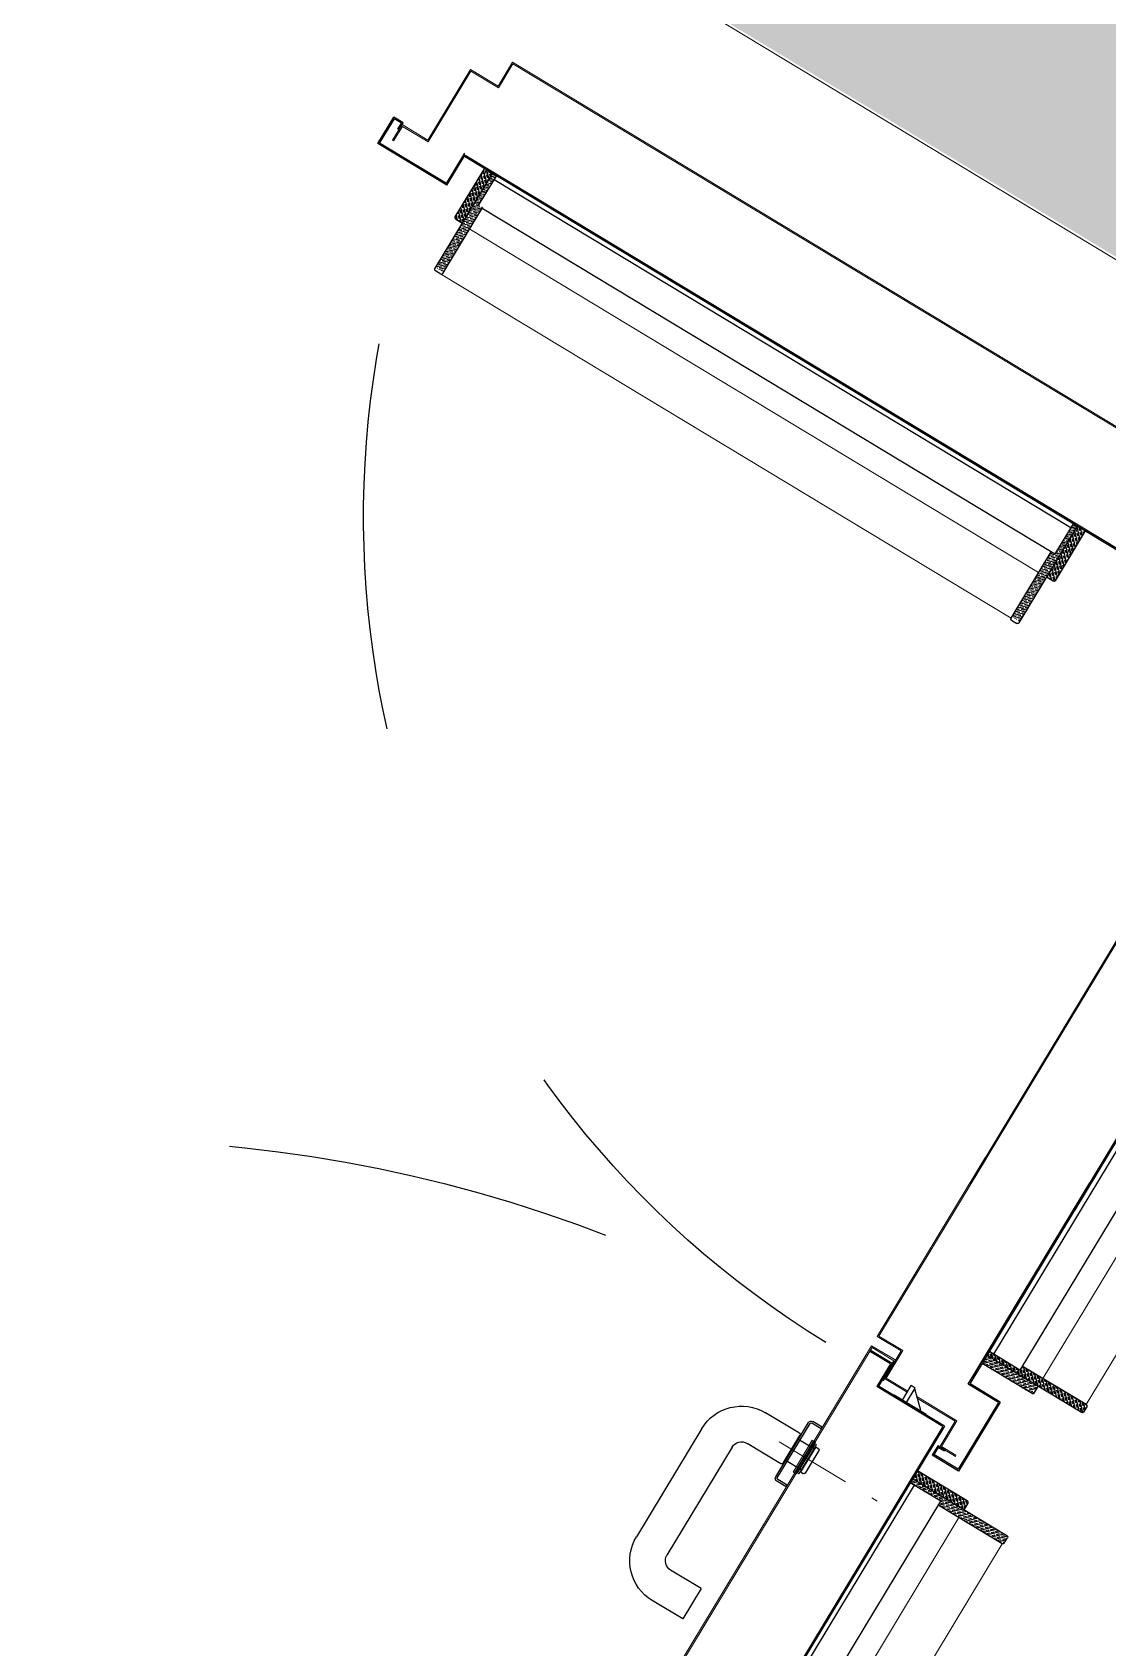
# Model space of a CAD drawing. Header units: centimetres. Extents: x 139057 to 200038, y 34824 to 80516.
# Drawn here: x 164688.1 to 164757.5, y 55242.4 to 55346.6 of the extents above; entities that cross this region are included whole.
import ezdxf

# ---------------------------------------------------------------- set-up
doc = ezdxf.new("R2010")
doc.units = ezdxf.units.CM
doc.header["$LTSCALE"] = 100
doc.linetypes.add('DASHDOT', pattern=[2.35, 1.25, -0.5, 0.1, -0.5])
doc.linetypes.add('HIDDEN', pattern=[0.5, 0.25, -0.25])
for name, color, linetype in [('1', 7, 'Continuous'), ('_retini_strutture', 7, 'Continuous'), ('A-SI-PORTE', 5, 'Continuous'), ('CAMPITURE', 8, 'Continuous'), ('Layer1', 7, 'Continuous'), ('Layer5', 2, 'Continuous')]:
    doc.layers.add(name, color=color, linetype=linetype)
for name, color, linetype, lineweight in [('2', 8, 'HIDDEN', 18), ('4', 7, 'Continuous', 20), ('410_STRUTTURE_001-AM_0', 7, 'Continuous', 0), ('6', 2, 'Continuous', 20)]:
    doc.layers.add(name, color=color, linetype=linetype, lineweight=lineweight)

# ---------------------------------------------------------------- blocks, each defined once
blk = doc.blocks.new('150 doppia anta')
at = {"layer": 'CAMPITURE'}
h = blk.add_hatch(dxfattribs=at)
h.set_pattern_fill('JIS_STN_1E', color=256, scale=2, angle=90, style=0)
h.set_pattern_definition([(45.00000000000001, (-36354.91830887533, 36016.9840133907), (1.414213562373095, -1.414213562373095), []), (45.00000000000001, (-36354.91830887533, 36018.3940133907), (1.414213562373095, -1.414213562373095), [2, -1])])
h.paths.add_polyline_path([(-38214.34048995485, -25193.75831331569), (-38217.34048995485, -25193.75831331569), (-38217.34048995485, -25170.77433204344), (-38220.34048995485, -25170.77433204343), (-38220.34048995485, -25121.64842394069), (-38214.34048995485, -25121.64842394069)])
h = blk.add_hatch(dxfattribs=at)
h.set_pattern_fill('JIS_STN_1E', color=256, scale=2, angle=90, style=0)
h.set_pattern_definition([(135, (-39980.89097936644, 36016.9840133907), (-1.414213562373095, -1.414213562373095), []), (135, (-39980.89097936644, 36018.3940133907), (-1.414213562373095, -1.414213562373095), [2, -1])])
h.paths.add_polyline_path([(-38121.46879828694, -25193.75831331569), (-38118.46879828694, -25193.75831331569), (-38118.46879828694, -25170.77433204344), (-38115.46879828694, -25170.77433204343), (-38115.46879828694, -25121.64842394069), (-38121.46879828694, -25121.64842394069)])
h = blk.add_hatch(dxfattribs=at)
h.set_pattern_fill('JIS_STN_1E', color=256, scale=2, style=0)
h.set_pattern_definition([(135, (-36354.91830887533, 36016.9840133907), (1.414213562373095, 1.414213562373095), []), (135, (-36356.32830887533, 36016.9840133907), (1.414213562373095, 1.414213562373095), [2, -1])])
edge = h.paths.add_edge_path()
edge.add_arc((-38209.34046674916, -25156.21430713237), 0.9999999999999942, 360, 450.0000000000521, ccw=False)
edge.add_line((-38208.34046674916, -25156.21430713237), (-38208.34046674916, -25193.75831331569))
edge.add_line((-38208.34046674916, -25193.75831331569), (-38214.34048995486, -25193.75831331568))
edge.add_line((-38214.34048995485, -25193.75831331568), (-38214.34048995485, -25155.21430713239))
edge.add_line((-38214.34048995485, -25155.21430713239), (-38209.34046674915, -25155.21430713238))
h = blk.add_hatch(dxfattribs=at)
h.set_pattern_fill('JIS_STN_1E', color=256, scale=2, style=0)
h.set_pattern_definition([(45.00000000000001, (-39980.89097936644, 36016.9840133907), (-1.414213562373095, 1.414213562373095), []), (45.00000000000001, (-39979.48097936645, 36016.9840133907), (-1.414213562373095, 1.414213562373095), [2, -1])])
edge = h.paths.add_edge_path()
edge.add_arc((-38126.46882149263, -25156.21430713237), 0.9999999999999942, 89.99999999994789, 180)
edge.add_line((-38127.46882149263, -25156.21430713237), (-38127.46882149263, -25193.75831331569))
edge.add_line((-38127.46882149263, -25193.75831331569), (-38121.46879828693, -25193.75831331568))
edge.add_line((-38121.46879828694, -25193.75831331568), (-38121.46879828694, -25155.21430713239))
edge.add_line((-38121.46879828694, -25155.21430713239), (-38126.46882149264, -25155.21430713238))
h = blk.add_hatch(dxfattribs=at)
h.set_pattern_fill('JIS_STN_1E', color=256, scale=2, angle=89.99999999999999, style=0)
h.set_pattern_definition([(135, (-98843.70075982588, -28267.81202100017), (-1.414213562373095, -1.414213562373095), []), (135, (-98843.70075982588, -28266.40202100018), (-1.414213562373095, -1.414213562373095), [2, -1])])
edge = h.paths.add_edge_path()
edge.add_arc((-37670.50243930281, -25415.46818827431), 0.9999999999999941, 89.99999999999999, 180.0000000002866)
edge.add_line((-37671.50243930281, -25415.46818827431), (-37671.50243930279, -25420.46821148))
edge.add_line((-37671.50243930279, -25420.46821148), (-37632.9584331195, -25420.46821148))
edge.add_line((-37632.9584331195, -25420.46821148), (-37632.9584331195, -25414.4681882743))
edge.add_line((-37632.9584331195, -25414.46818827431), (-37670.50243930281, -25414.46818827431))
h = blk.add_hatch(dxfattribs=at)
h.set_pattern_fill('JIS_STN_1E', color=256, scale=2, angle=180, style=0)
h.set_pattern_definition([(225, (-98843.70075982588, -28267.81202100017), (1.414213562373095, -1.414213562373095), []), (225, (-98845.11075982588, -28267.81202100017), (1.414213562373095, -1.414213562373095), [2, -1])])
edge = h.paths.add_edge_path()
edge.add_arc((-37704.0683224945, -25425.46821148), 0.9999999999999196, 180.0000000002345, 269.9999999991662)
edge.add_line((-37704.06832249451, -25426.46821148), (-37655.94241439176, -25426.46821148))
edge.add_line((-37655.94241439176, -25426.46821148), (-37655.94241439177, -25423.46821148))
edge.add_line((-37655.94241439177, -25423.46821148), (-37632.95843311951, -25423.46821148))
edge.add_line((-37632.95843311951, -25423.46821148), (-37632.95843311951, -25420.46821148))
edge.add_line((-37632.95843311951, -25420.46821148), (-37705.06832249452, -25420.46821148))
edge.add_line((-37705.06832249452, -25420.46821148), (-37705.0683224945, -25425.46821148001))
h = blk.add_hatch(dxfattribs=at)
h.set_pattern_fill('JIS_STN_1E', color=256, scale=2, angle=180, style=0)
h.set_pattern_definition([(225, (-98842.81064920092, -27720.60832693481), (1.414213562373095, -1.414213562373095), []), (225, (-98844.22064920093, -27720.60832693481), (1.414213562373095, -1.414213562373095), [2, -1])])
h.paths.add_polyline_path([(-37632.06832249453, -25861.18614585532), (-37632.06832249452, -25858.18614585532), (-37655.05230376678, -25858.18614585532), (-37655.05230376679, -25855.18614585532), (-37704.17821186953, -25855.18614585532), (-37704.17821186953, -25861.18614585532)])
h = blk.add_hatch(dxfattribs=at)
h.set_pattern_fill('JIS_STN_1E', color=256, scale=2, angle=89.99999999999999, style=0)
h.set_pattern_definition([(135, (-98842.81064920092, -27720.60832693481), (-1.414213562373095, -1.414213562373095), []), (135, (-98842.81064920092, -27719.19832693482), (-1.414213562373095, -1.414213562373095), [2, -1])])
edge = h.paths.add_edge_path()
edge.add_arc((-37669.61232867785, -25866.18616906102), 0.9999999999999942, 179.9999999999479, 270)
edge.add_line((-37669.61232867785, -25867.18616906102), (-37632.06832249453, -25867.18616906102))
edge.add_line((-37632.06832249453, -25867.18616906102), (-37632.06832249454, -25861.18614585532))
edge.add_line((-37632.06832249454, -25861.18614585532), (-37670.61232867783, -25861.18614585532))
edge.add_line((-37670.61232867783, -25861.18614585532), (-37670.61232867784, -25866.18616906102))
at = {"layer": '1', "linetype": 'Continuous', "ltscale": 10}
for p, q in [((-38220.34048995485, -25122.64842394069), (-38220.34048995485, -25170.77433204342)), ((-38219.34048995485, -25121.64842394069), (-38215.34048995485, -25121.64842394069)), ((-38214.34048995485, -25122.64842394069), (-38214.34048995485, -25193.75831331569)), ((-38121.46879828694, -25122.64842394069), (-38121.46879828694, -25193.75831331569)), ((-38116.46879828694, -25121.64842394069), (-38120.46879828693, -25121.64842394069)), ((-38115.46879828694, -25122.64842394069), (-38115.46879828694, -25170.77433204342)), ((-38209.34046674916, -25155.21430713237), (-38214.34048995485, -25155.2143071324)), ((-38208.34046674916, -25156.21430713237), (-38208.34046674916, -25193.75831331569)), ((-38127.46882149263, -25156.21430713237), (-38127.46882149263, -25193.75831331569)), ((-38126.46882149263, -25155.21430713237), (-38121.46879828694, -25155.2143071324)), ((-38945.76581246086, -25170.77433204342), (-38217.34048995485, -25170.77433204343)), ((-38217.34048995485, -25170.77433204342), (-38217.34048995485, -25193.75831331568)), ((-38142.70095005554, -25170.95831331567), (-38194.70095005554, -25170.95831331567)), ((-38194.70095005554, -25170.95831331567), (-38194.70095005554, -25190.95831331567)), ((-38143.50095005555, -25171.75831331568), (-38193.90095005555, -25171.75831331568)), ((-38193.90095005555, -25171.75831331568), (-38193.90095005555, -25190.15831331568)), ((-38143.50095005555, -25171.75831331568), (-38143.50095005555, -25194.55831331568)), ((-38142.70095005554, -25170.95831331567), (-38142.70095005554, -25193.75831331568)), ((-37684.75086391163, -25170.77433204342), (-38118.46879828694, -25170.77433204343)), ((-38118.46879828694, -25170.77433204342), (-38118.46879828694, -25193.75831331568)), ((-38187.70095005554, -25185.45831331567), (-38188.50095005555, -25185.45831331567)), ((-38188.50095005555, -25185.45831331567), (-38188.50095005555, -25190.15831331568)), ((-38187.70095005554, -25185.45831331567), (-38187.70095005554, -25190.95831331567)), ((-38174.53028725863, -25193.75831331568), (-39019.44801797188, -25193.75831331568)), ((-38175.33028725861, -25194.55831331568), (-39018.90874677303, -25194.55831331568)), ((-38946.76581246086, -25190.61836363548), (-38217.34048995485, -25190.6183636355)), ((-38187.70095005554, -25190.95831331567), (-38194.70095005554, -25190.95831331567)), ((-38188.50095005555, -25190.15831331568), (-38193.90095005555, -25190.15831331568)), ((-38175.33028725861, -25194.55831331568), (-38175.33028725861, -25244.25831331568)), ((-38174.53028725863, -25193.75831331568), (-38174.53028725863, -25243.45831331568)), ((-38143.50095005555, -25194.55831331568), (-37991.78776646389, -25194.55831331568)), ((-38142.70095005554, -25193.75831331568), (-37992.32556090985, -25193.75831331568)), ((-37683.75086391163, -25190.61836363548), (-38118.46879828694, -25190.6183636355)), ((-38012.00885256675, -25193.75831331568), (-37580.32530691783, -25193.75831331567)), ((-38011.47105812078, -25194.55831331568), (-37581.12530691782, -25194.55831331567)), ((-38158.23028725864, -25244.25831331568), (-38175.33028725861, -25244.25831331568)), ((-38157.43028725862, -25243.45831331568), (-38174.53028725863, -25243.45831331568)), ((-38158.23028725864, -25244.25831331568), (-38158.23028725864, -25259.25831331568)), ((-38157.43028725862, -25243.45831331568), (-38157.43028725862, -25259.25831331568)), ((-38157.43028725862, -25259.25831331568), (-38158.23028725864, -25259.25831331568)), ((-38157.43028725862, -25259.25831331568), (-38158.23028725864, -25259.25831331568)), ((-37632.95843311947, -25882.41829762392), (-37632.95843311948, -25356.07861783829)), ((-37632.15843311948, -25882.41829762392), (-37632.15843311949, -25356.61788903715)), ((-37671.50243930281, -25415.46818827431), (-37671.50243930279, -25420.46821148)), ((-37670.50243930281, -25414.46818827431), (-37632.9584331195, -25414.46818827431)), ((-37706.95843311947, -25425.46821148), (-37706.95843311946, -25421.46821148)), ((-37705.95843311946, -25420.46821148), (-37632.9584331195, -25420.46821148)), ((-37705.95843311947, -25426.46821148), (-37655.94241439176, -25426.46821148)), ((-37655.94241439176, -25424.46821148), (-37655.94241439176, -25855.18614585532)), ((-37654.94241439176, -25423.46821148), (-37632.95843311951, -25423.46821148)), ((-37636.0983827997, -25423.46821148), (-37636.0983827997, -25858.18614585532)), ((-37706.06832249452, -25856.18614585532), (-37706.06832249452, -25860.18614585531)), ((-37705.06832249452, -25855.18614585532), (-37655.0523037668, -25855.18614585532)), ((-37705.06832249452, -25861.18614585532), (-37632.06832249453, -25861.18614585532)), ((-37670.61232867785, -25866.18616906102), (-37670.61232867782, -25861.18614585532)), ((-37655.0523037668, -25858.18614585532), (-37632.06832249454, -25858.18614585532)), ((-37669.61232867785, -25867.18616906102), (-37632.06832249453, -25867.18616906102)), ((-37654.86832249455, -25882.41829762392), (-37654.86832249455, -25934.41829762392)), ((-37654.86832249455, -25882.41829762392), (-37632.06832249454, -25882.41829762392)), ((-37654.06832249455, -25883.21829762393), (-37654.06832249455, -25933.61829762393)), ((-37654.06832249455, -25883.21829762393), (-37631.26832249454, -25883.21829762393)), ((-37640.36832249454, -25927.41829762392), (-37640.36832249454, -25928.21829762393)), ((-37640.36832249454, -25927.41829762392), (-37634.86832249455, -25927.41829762392)), ((-37634.86832249455, -25927.41829762392), (-37634.86832249455, -25934.41829762392)), ((-37654.86832249455, -25934.41829762392), (-37634.86832249455, -25934.41829762392)), ((-37654.06832249455, -25933.61829762393), (-37635.66832249454, -25933.61829762393)), ((-37640.36832249454, -25928.21829762393), (-37635.66832249454, -25928.21829762393)), ((-37635.66832249454, -25928.21829762393), (-37635.66832249454, -25933.61829762393))]:
    blk.add_line(p, q, dxfattribs=at)
at = {"layer": '1', "linetype": 'Continuous'}
for p, q in [((-38220.9485727058, -25193.75831331568), (-38255.9485727058, -25193.75831331568)), ((-38114.86071553599, -25193.75831331568), (-38079.86071553599, -25193.75831331568)), ((-38174.33028725861, -25207.82544498773), (-38174.53028725863, -25207.82544498773)), ((-38174.33028725861, -25207.82544498773), (-38174.33028725861, -25231.82544498773)), ((-38174.33028725861, -25207.82544498773), (-38174.33028725861, -25207.82544498773)), ((-38174.33028725861, -25231.82544498773), (-38174.53028725863, -25231.82544498773)), ((-38247.9485727058, -25258.00812402074), (-38247.9485727058, -25256.00812402074)), ((-38228.9485727058, -25258.00812402074), (-38247.9485727058, -25258.00812402074)), ((-38229.9485727058, -25255.00812402074), (-38246.9485727058, -25255.00812402074)), ((-38246.4485727058, -25270.50812402074), (-38246.4485727058, -25258.00812402074)), ((-38230.4485727058, -25270.50812402074), (-38230.4485727058, -25258.00812402074)), ((-38228.9485727058, -25258.00812402074), (-38228.9485727058, -25256.00812402074)), ((-38260.9485727058, -25261.00812402074), (-38260.9485727058, -25268.00812402074)), ((-38260.9485727058, -25261.00812402074), (-38259.74857270579, -25261.00812402074)), ((-38259.74857270579, -25261.00812402074), (-38259.74857270579, -25268.00812402074)), ((-38258.9485727058, -25268.80812402074), (-38217.9485727058, -25268.80812402074)), ((-38258.9485727058, -25270.00812402074), (-38217.9485727058, -25270.00812402074)), ((-38248.9485727058, -25270.50812402074), (-38227.9485727058, -25270.50812402074)), ((-38217.14857270578, -25261.00812402074), (-38217.14857270578, -25268.00812402074)), ((-38217.14857270578, -25261.00812402074), (-38215.9485727058, -25261.00812402074)), ((-38215.9485727058, -25261.00812402074), (-38215.9485727058, -25268.00812402074)), ((-38345.4485727058, -25274.00812402074), (-38368.4485727058, -25274.00812402074)), ((-38368.4485727058, -25274.00812402074), (-38368.4485727058, -25297.00812402074)), ((-38345.4485727058, -25274.00812402074), (-38345.4485727058, -25297.00812402074)), ((-38249.9485727058, -25271.50812402074), (-38249.9485727058, -25297.00812402074)), ((-38226.9485727058, -25271.50812402074), (-38226.9485727058, -25297.00812402074)), ((-38256.9485727058, -25304.00812402074), (-38338.4485727058, -25304.00812402074)), ((-38256.9485727058, -25327.00812402074), (-38338.4485727058, -25327.00812402074))]:
    blk.add_line(p, q, dxfattribs=at)
at = {"layer": '1', "linetype": 'Continuous', "ltscale": 10}
for centre, start, end in [((-38219.34048995485, -25122.64842394069), 90, 180), ((-38215.34048995485, -25122.64842394069), 0, 90), ((-38120.46879828694, -25122.64842394069), 90, 180), ((-38116.46879828694, -25122.64842394069), 0, 90), ((-38209.34046674916, -25156.21430713237), 0, 90), ((-38126.46882149263, -25156.21430713237), 89.99999999958312, 180), ((-37670.50243930281, -25415.46818827432), 90, 180), ((-37705.95843311946, -25421.46821148001), 90, 180), ((-37705.95843311947, -25425.46821148001), 180, 270), ((-37654.94241439176, -25424.46821148001), 90, 180), ((-37705.06832249452, -25856.18614585532), 90, 180), ((-37705.06832249452, -25860.18614585532), 180, 270), ((-37669.61232867785, -25866.18616906102), 179.9999999995831, 270)]:
    blk.add_arc(centre, 1, start, end, dxfattribs=at)
at = {"layer": '1', "linetype": 'Continuous'}
for centre, radius, start, end in [((-38246.9485727058, -25256.00812402074), 1, 90, 180), ((-38229.9485727058, -25256.00812402074), 1, 0, 90), ((-38258.9485727058, -25268.00812402074), 2, 180, 270), ((-38258.9485727058, -25268.00812402074), 0.8, 180, 270), ((-38248.9485727058, -25271.50812402074), 1, 90, 180), ((-38227.9485727058, -25271.50812402074), 1, 0, 90), ((-38217.9485727058, -25268.00812402074), 0.8, 270, 0), ((-38217.9485727058, -25268.00812402074), 2, 270, 0), ((-38338.4485727058, -25297.00812402074), 30, 180, 270), ((-38338.4485727058, -25297.00812402074), 7, 180, 270), ((-38256.9485727058, -25297.00812402074), 30, 270, 0), ((-38256.9485727058, -25297.00812402074), 7, 270, 0)]:
    blk.add_arc(centre, radius, start, end, dxfattribs=at)
at = {"layer": '1', "color": 1, "linetype": 'HIDDEN', "ltscale": 10}
for centre, radius, start, end in [((-39092.75464412087, -25282.7719916893), 924.8536940653212, 272.4858696152872, 0), ((-37543.0608049901, -25282.74838565672), 624.8565919548204, 180.4157098272392, 259.6923788184943)]:
    blk.add_arc(centre, radius, start, end, dxfattribs=at)
at = {"layer": '2', "linetype": 'DASHDOT', "ltscale": 0.4}
blk.add_line((-38238.4485727058, -25279.9062336368), (-38238.4485727058, -25188.44310517349), dxfattribs=at)
at = {"layer": '2', "linetype": 'Continuous'}
for p, q in [((-38226.4485727058, -25259.73246236031), (-38250.4485727058, -25259.73246236031)), ((-38250.4485727058, -25260.73246236031), (-38250.4485727058, -25259.73246236031)), ((-38226.4485727058, -25260.73246236031), (-38250.4485727058, -25260.73246236031)), ((-38226.4485727058, -25260.73246236031), (-38226.4485727058, -25259.73246236031)), ((-38226.4485727058, -25261.09487315802), (-38250.4485727058, -25261.09487315802)), ((-38250.4485727058, -25262.09487315802), (-38250.4485727058, -25261.09487315802)), ((-38226.4485727058, -25262.09487315802), (-38250.4485727058, -25262.09487315802)), ((-38226.4485727058, -25262.09487315802), (-38226.4485727058, -25261.09487315802))]:
    blk.add_line(p, q, dxfattribs=at)
at = {"layer": '4', "linetype": 'Continuous'}
for p, q in [((-38223.4487788561, -25193.75831331568), (-38253.44877885609, -25193.75831331568)), ((-38112.36050938568, -25193.75831331568), (-38082.3605093857, -25193.75831331568)), ((-38228.4485727058, -25270.0222504963), (-38248.4485727058, -25270.0222504963))]:
    blk.add_line(p, q, dxfattribs=at)
at = {"layer": '6', "linetype": 'Continuous', "ltscale": 10}
for p, q in [((-38943.76581246085, -25122.64842394068), (-38220.34048995485, -25122.64842394066)), ((-37686.75086391163, -25122.64842394067), (-38115.46879828694, -25122.64842394066)), ((-38943.76581246086, -25155.21430713238), (-38220.34048995485, -25155.21430713237)), ((-37686.75086391163, -25155.21430713238), (-38115.46879828694, -25155.21430713237)), ((-38186.90095005555, -25177.65831331568), (-38187.70095005554, -25177.65831331569)), ((-38187.70095005554, -25189.45831331568), (-38187.70095005554, -25177.65831331569)), ((-38186.90095005555, -25188.65831331568), (-38186.90095005555, -25177.65831331568)), ((-38168.30095005554, -25189.45831331568), (-38187.70095005554, -25189.45831331568)), ((-38167.50095005555, -25188.65831331568), (-38186.90095005555, -25188.65831331568)), ((-38168.30095005554, -25217.93124905097), (-38168.30095005554, -25189.45831331568)), ((-38167.50095005555, -25218.77124905098), (-38167.50095005555, -25188.65831331568)), ((-38168.30095005554, -25242.75831331568), (-38168.30095005554, -25225.62544498773)), ((-38167.50095005555, -25241.95831331568), (-38167.50095005555, -25225.62544498773)), ((-38169.80095005554, -25242.65831331568), (-38154.50095005555, -25242.65831331568)), ((-38169.80095005554, -25242.65831331568), (-38169.80095005554, -25243.45831331567)), ((-38169.80095005554, -25243.45831331567), (-38155.30095005554, -25243.45831331568)), ((-38147.50095005555, -25242.75831331568), (-38168.30095005554, -25242.75831331568)), ((-38146.70095005554, -25241.95831331568), (-38167.50095005555, -25241.95831331568)), ((-38155.30095005554, -25243.45831331568), (-38155.30095005554, -25259.95831331568)), ((-38154.50095005555, -25242.65831331568), (-38154.50095005555, -25260.75831331568)), ((-38147.50095005555, -25260.75831331568), (-38147.50095005555, -25242.75831331568)), ((-38146.70095005554, -25259.95831331568), (-38146.70095005554, -25241.95831331568)), ((-38907.9661399188, -25259.95831331568), (-38155.30095005554, -25259.95831331568)), ((-38012.5647023391, -25259.95831331568), (-38146.70095005554, -25259.95831331568)), ((-37561.15464412092, -25259.95831331567), (-38032.44822821316, -25259.95831331568)), ((-38907.58738946608, -25260.75831331568), (-38154.50095005555, -25260.75831331568)), ((-38012.17969255988, -25260.75831331568), (-38147.50095005555, -25260.75831331568)), ((-37560.3546441209, -25260.75831331567), (-38032.06321843394, -25260.75831331568)), ((-37565.86832249453, -25300.87199168929), (-37565.86832249453, -25886.41829762392)), ((-37565.06832249451, -25300.07199168929), (-37565.06832249451, -25887.21829762393)), ((-37705.95843311947, -25426.46821148), (-37705.95843311948, -25855.73040132673)), ((-37671.50243930281, -25426.46821148), (-37671.50243930281, -25855.18614585532)), ((-37583.86832249454, -25886.41829762392), (-37583.86832249454, -25907.21829762393)), ((-37565.86832249454, -25886.41829762392), (-37583.86832249454, -25886.41829762392)), ((-37583.06832249454, -25887.21829762393), (-37583.06832249454, -25908.01829762392)), ((-37565.06832249454, -25887.21829762393), (-37583.06832249454, -25887.21829762393)), ((-37637.16832249454, -25907.21829762393), (-37637.16832249454, -25926.61829762393)), ((-37583.86832249454, -25907.21829762393), (-37637.16832249454, -25907.21829762393)), ((-37636.36832249454, -25908.01829762392), (-37636.36832249454, -25927.41829762392)), ((-37583.06832249454, -25908.01829762392), (-37636.36832249454, -25908.01829762392)), ((-37648.16832249454, -25926.61829762393), (-37648.16832249454, -25927.41829762392)), ((-37637.16832249454, -25926.61829762393), (-37648.16832249454, -25926.61829762393)), ((-37636.36832249454, -25927.41829762392), (-37648.16832249454, -25927.41829762392))]:
    blk.add_line(p, q, dxfattribs=at)
at = {"layer": '6', "linetype": 'Continuous'}
for p, q in [((-38227.4485727058, -25258.30812402074), (-38249.4485727058, -25258.30812402074)), ((-38249.4485727058, -25259.30812402074), (-38249.4485727058, -25258.30812402074)), ((-38227.4485727058, -25259.30812402074), (-38249.4485727058, -25259.30812402074)), ((-38227.4485727058, -25259.30812402074), (-38227.4485727058, -25258.30812402074))]:
    blk.add_line(p, q, dxfattribs=at)
at = {"layer": 'Layer1'}
blk.add_line((-38175.33028725861, -25197.10831331568), (-38175.33028725861, -25240.10831331568), dxfattribs=at)
at = {"layer": 'Layer5', "linetype": 'Continuous'}
for p, q in [((-38174.33028725861, -25212.12544498773), (-38173.83028725861, -25212.12544498773)), ((-38173.83028725861, -25212.12544498773), (-38163.83028725861, -25222.62544498773)), ((-38174.33028725861, -25222.62544498773), (-38163.33028725861, -25222.62544498773)), ((-38174.33028725861, -25225.62544498773), (-38163.33028725861, -25225.62544498773)), ((-38163.33028725861, -25222.62544498773), (-38163.33028725861, -25225.62544498773))]:
    blk.add_line(p, q, dxfattribs=at)

msp = doc.modelspace()

# ---------------------------------------------------------------- hatches: boundary and pattern name
at = {"layer": '_retini_strutture'}
msp.add_hatch(color=256, dxfattribs=at).paths.add_polyline_path([(163786.1870884696, 55200.76536272627), (163841.0106631989, 55175.95377969903, -0.006209957450882855), (163903.8841426919, 55342.75361699027), (163963.4413575107, 55306.8055363239), (163989.2790221522, 55349.61225409222), (163922.5186561594, 55389.90807789725, -0.01340660825503062), (164075.3453707421, 55744.20561336887), (164611.90451284, 55420.34440728438), (164627.4071116174, 55446.02843794387), (164088.0916213418, 55771.55334553283, -0.009241065356010767), (164205.3961566562, 56010.28047274959), (164906.0369698132, 55587.38137182754), (164769.0973472322, 55360.50576765996), (164747.2659212077, 55373.68297667962), (164731.7633224154, 55347.99894601267), (164796.401466156, 55308.98407226217), (164938.5086216951, 55544.42102001768), (164974.1426757673, 55522.91269628119), (165136.9199636081, 55792.59501783711), (165094.113245892, 55818.4326825754), (164983.0112875128, 55634.3637964071), (164242.25930919, 56081.47355614763, -0.002918680636330296), (164281.8389141435, 56155.3198973031), (164339.3663293371, 56250.62881397617), (164373.6147332365, 56229.95685348075), (164394.2848650242, 56264.20222764623), (164304.1617285783, 56318.5995631383, 0.04263902783273712)])

# ---------------------------------------------------------------- linework, layer by layer
at = {"layer": '410_STRUTTURE_001-AM_0', "elevation": -3.490789228516181e-08}
msp.add_lwpolyline([(164731.8506234387, 55347.76637716752), (164796.487214307, 55308.74893080604), (164938.6037402774, 55544.18022240114)], dxfattribs=at)

# ---------------------------------------------------------------- block references
at = {"layer": 'A-SI-PORTE', "xscale": -0.1, "yscale": 0.1, "zscale": 0.1, "rotation": 238.8837515776265}
msp.add_blockref('150 doppia anta', (168876.6581556542, 57222.91394425344, -2.129341873741689e-07), dxfattribs=at)

doc.saveas('drawing.dxf')
